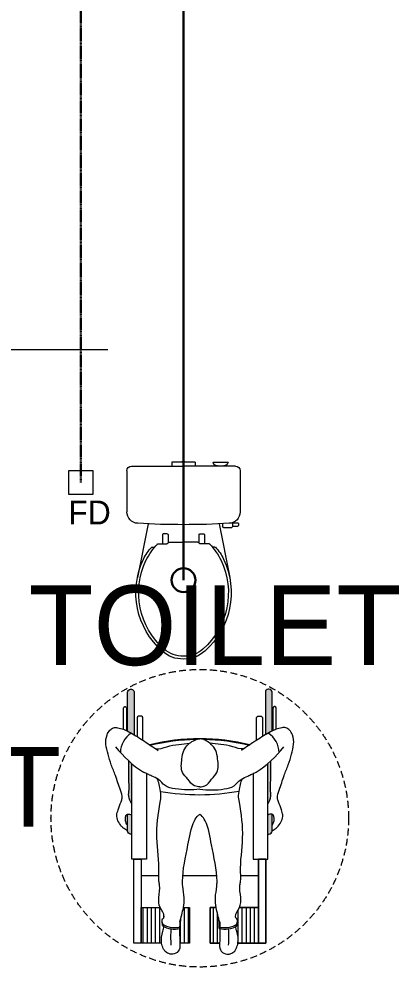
# Model space of a CAD drawing. Header units: millimetres. Extents: x -280308 to 6402717, y -14 to 2073074.
# Drawn here: x -20132 to -18538, y 338981 to 342956 of the extents above; entities that cross this region are included whole.
import ezdxf
from ezdxf.enums import TextEntityAlignment as Align

# ---------------------------------------------------------------- set-up
doc = ezdxf.new("R2010")
doc.units = ezdxf.units.MM
doc.linetypes.add('DASHED2', pattern=[0.375, 0.25, -0.125])
doc.layers.get('0').update_dxf_attribs({"lineweight": 0})
for name, color, linetype, lineweight, true_color in [('-P-ABK', 7, 'Continuous', 30, 0x05ffff), ('-P-AK', 7, 'Continuous', 30, 0xff0a0a), ('A-FILL-4', 9, 'Continuous', 0, 0x808080), ('P-AKT', 7, 'Continuous', 30, 0xfe0101)]:
    doc.layers.add(name, color=color, linetype=linetype, lineweight=lineweight, true_color=true_color)
for name, color, linetype, lineweight in [('A-FURN-EQPM', 177, 'Continuous', 0), ('A-Z22-T-Anno_Text', 152, 'Continuous', 9), ('I-FURN-EQPM', 175, 'Continuous', 0), ('Tembok', 252, 'Continuous', 13)]:
    doc.layers.add(name, color=color, linetype=linetype, lineweight=lineweight)
doc.layers.add('A-TEXT', color=254, linetype='Continuous')
doc.styles.add('Annotative', font='arial.ttf', dxfattribs={"height": 1.25})
doc.styles.add('romans', font='BKANT.TTF')
doc.styles.add('TGF_A', font='arial.ttf')

# ---------------------------------------------------------------- blocks, each defined once
blk = doc.blocks.new('greg')
at = {"layer": 'I-FURN-EQPM', "ltscale": 1000}
for p, q in [((2016835.052543675, 1433823.180702039), (2017007.650006217, 1433823.180702039)), ((2016815.603597159, 1433803.731755523), (2016815.603597159, 1433585.670167193)), ((2017057.821918391, 1433734.434345878), (2017282.20327301, 1433779.180702039)), ((2017141.464213042, 1433693.09419905), (2017141.464213042, 1433655.018547026)), ((2017154.858054209, 1433716.909725931), (2017154.858054209, 1433706.195880755)), ((2017099.824018553, 1433653.72203105), (2017099.824018553, 1433670.370329267)), ((2017103.065509639, 1433673.611820353), (2017141.464213042, 1433673.611820353)), ((2017135.904189358, 1433648.265875719), (2017140.476424734, 1433652.688721227)), ((2016798.935849995, 1433634.91489977), (2016815.603597159, 1433634.91489977)), ((2016798.935849995, 1433536.425434616), (2016798.935849995, 1433634.91489977)), ((2017103.065509639, 1433650.480539964), (2017138.190307046, 1433650.480539964)), ((2017134.916401049, 1433645.936049921), (2017134.916401049, 1433585.670167193)), ((2016815.603597159, 1433367.608578862), (2016815.603597159, 1433585.670167193)), ((2017134.916401049, 1433525.404284465), (2017134.916401049, 1433585.670167193)), ((2016798.935849995, 1433536.425434616), (2016815.603597159, 1433536.425434616)), ((2017099.824018553, 1433517.618303335), (2017099.824018553, 1433500.970005118)), ((2017103.065509639, 1433520.859794421), (2017138.190307046, 1433520.859794421)), ((2017103.065509639, 1433497.728514032), (2017141.464213042, 1433497.728514032)), ((2017135.904189358, 1433523.074458666), (2017140.476424734, 1433518.651613159)), ((2017141.464213042, 1433478.246135335), (2017141.464213042, 1433516.32178736)), ((2016798.937324006, 1433461.84631587), (2016798.937324006, 1433398.746068401)), ((2017154.858054209, 1433454.430608455), (2017154.858054209, 1433465.14445363)), ((2016814.392753504, 1433443.843892962), (2016814.392753504, 1433416.748491309)), ((2016814.392753504, 1433441.08125827), (2016815.603597159, 1433441.08125827)), ((2016814.392753504, 1433419.369102679), (2016815.603597159, 1433419.369102679)), ((2017057.10000026, 1433421.864100003), (2017069.250029578, 1433421.864100003)), ((2017057.821918391, 1433436.905988508), (2017282.20327301, 1433392.159632347)), ((2017072.491520664, 1433418.622608917), (2017072.491520664, 1433383.6469201)), ((2017052.929955862, 1433380.283231422), (2017052.929955862, 1433358.415153488)), ((2017052.972546811, 1433380.405429014), (2017069.250029578, 1433380.405429014)), ((2017068.128473663, 1433380.405429014), (2017068.128473663, 1433358.415153488)), ((2016835.052543675, 1433348.159632347), (2017007.650006217, 1433348.159632347)), ((2017056.171446948, 1433355.173662402), (2017064.886982577, 1433355.173662402))]:
    blk.add_line(p, q, dxfattribs=at)
for centre, radius, start, end in [((2016835.052543675, 1433803.731755523), 19.44894651539708, 90, 180), ((2017007.650006217, 1433775.206633967), 47.97406807131281, 2.736503768851652, 90), ((2013801.103633085, 1433585.670167193), 3260.114226634514, 356.6267369239184, 3.373263076081678), ((2017346.209755992, 1433458.441642071), 327.066450567261, 41.42370000628628, 115.3669999966041), ((2017346.209755992, 1433458.441642071), 315.3970826580227, 41.42370000628628, 115.3669999966041), ((2017360.256646721, 1433457.066646836), 322.8838134667711, 117.5155407588588, 132.4037288927967), ((2017287.33779489, 1433582.733376269), 189.5364667747164, 115.3845000025151, 133.9260308433645), ((2017144.705704128, 1433693.09419905), 3.241491085899514, 132.4037288927967, 180), ((2017158.099545295, 1433716.909725931), 3.241491085899514, 133.9260308433645, 180), ((2017103.065509639, 1433670.370329267), 3.241491085899514, 90, 180), ((2017103.065509639, 1433653.72203105), 3.241491085899514, 180, 270), ((2017138.222721956, 1433655.018547026), 3.241491085899514, 314.0485219321383, 0), ((2017496.111817288, 1433588.548959871), 116.9201592687582, 358.7171859547376, 42.14604862632781), ((2017496.111817288, 1433588.548959871), 128.5895271779964, 358.7171859547376, 42.14604862632781), ((2017138.157892135, 1433645.936049921), 3.241491085899514, 134.0485219321383, 180), ((2017496.111817288, 1433582.791374515), 116.9201592687582, 317.8539513736722, 1.282814045262398), ((2017496.111817288, 1433582.791374515), 128.5895271779964, 317.8539513736722, 1.282814045262398), ((2017103.065509639, 1433517.618303335), 3.241491085899514, 90, 180), ((2017103.065509639, 1433500.970005118), 3.241491085899514, 180, 270), ((2017138.157892135, 1433525.404284465), 3.241491085899514, 180, 225.9514780678617), ((2017138.222721956, 1433516.32178736), 3.241491085899514, 0, 45.95147806786171), ((2017346.209755992, 1433712.898692314), 327.066450567261, 244.6330000033959, 318.5762999937137), ((2017346.209755992, 1433712.898692314), 315.3970826580227, 244.6330000033959, 318.5762999937137), ((2016795.445785095, 1433443.213157381), 18.95746394575405, 1.906645185664254, 79.38681552428244), ((2017144.705704128, 1433478.246135335), 3.241491085899514, 180, 227.5962711072033), ((2017360.256646721, 1433714.273687549), 322.8838134667711, 227.5962711072033, 242.4844592411411), ((2017158.099545295, 1433454.430608455), 3.241491085899514, 180, 226.0739691566355), ((2016795.445785095, 1433417.37922689), 18.95746394575405, 280.6131844757176, 358.0933548143357), ((2017069.250029578, 1433418.622608917), 3.241491085899514, 0, 90), ((2017287.33779489, 1433588.606958116), 189.5364667747164, 226.0739691566355, 244.6154999974849), ((2017007.650006217, 1433396.133700418), 47.97406807131281, 270, 357.2634962311484), ((2017069.250029578, 1433383.6469201), 3.241491085899514, 270, 0), ((2016835.052543675, 1433367.608578862), 19.44894651539708, 180, 270), ((2017056.171446948, 1433358.415153488), 3.241491085899514, 180, 270), ((2017064.886982577, 1433358.415153488), 3.241491085899514, 270, 0)]:
    blk.add_arc(centre, radius, start, end, dxfattribs=at)
at = {"layer": 'I-FURN-EQPM', "ltscale": 1000, "style": 'romans'}
blk.add_text('+', height=19.44894651539708, dxfattribs=at).set_placement((2016786.804528179, 1433577.339187908))
blk = doc.blocks.new('disable people')
at = {"layer": 'A-FILL-4'}
h = blk.add_hatch(color=256, dxfattribs=at)
edge = h.paths.add_edge_path()
edge.add_spline(control_points=[(-3.796474417917125, 4.952000308492416), (-3.760681164754715, 5.053013868617654), (-3.704158616363202, 5.157722778494588), (-3.734610711559071, 5.255821520916697)], knot_values=[0.9037914775148974, 0.9037914775148974, 0.9037914775148974, 0.9037914775337845, 1.21384703267489, 1.21384703267489, 1.21384703267489, 1.213847032693339], degree=3, periodic=0)
edge.add_line((-3.734610711562709, 5.255821520934205), (-4.964782523813881, 5.255821520934205))
edge.add_arc((-4.964782523813483, 5.035821520934178), 0.2200000000000129, 89.99999999999999, 179.9999999999926)
edge.add_line((-5.184782523814647, 5.035821520934178), (-5.184782523814647, 4.952000308504779))
edge.add_line((-5.184782523814647, 4.952000308504921), (-3.796474417913829, 4.952000308504921))
edge = h.paths.add_edge_path()
edge.add_spline(control_points=[(0.1341749100720335, 5.166089496497762), (-0.07234800000333053, 5.166001675629786), (-0.553623694469934, 5.165540411955988), (-1.20498952116759, 5.174735433441811), (-1.923735004729679, 5.122992935595903), (-2.472725316985816, 5.224835962467296), (-2.818046584459807, 5.044581019589032), (-3.008957661264503, 4.952000308504921)], knot_values=[0.4124965523283914, 0.4124965523283914, 0.4124965523283914, 0.4124965523283914, 0.6874227009135008, 1.856497828568305, 2.363121600141893, 2.852056937546859, 3.479819935797773, 3.479819935797798, 3.479819935797798, 3.479819935797798], degree=3, periodic=0)
edge.add_line((-3.008957661264503, 4.952000308504921), (-0.05374037849282143, 4.952000308504893))
edge.add_arc((6.001229472374689, -0.1731919023486626), 7.932859200384009, 137.696407415366, 139.7539587547804, ccw=False)
edge = h.paths.add_edge_path()
edge.add_line((5.131749954041879, 5.255821520934205), (2.308872463095783, 5.255821520934205))
edge.add_spline(control_points=[(2.308872463096122, 5.255821520934205), (2.267732188407535, 5.17631198661752), (2.17731957034448, 5.015793417558143), (2.084681671298313, 4.857544409941738), (2.036732091110025, 4.777055949464057)], knot_values=[9.278145445618577, 9.278145445618577, 9.278145445618577, 9.278145445618577, 9.545772737748978, 9.82631843046447, 9.82631843046447, 9.82631843046447, 9.82631843046447], degree=3, periodic=0)
edge.add_line((2.036732091110025, 4.777055949464057), (5.151749954040608, 4.777055949464028))
edge.add_arc((5.151749954042316, 4.977055949464102), 0.1999999999999886, 270, 360)
edge.add_line((5.351749954041225, 4.977055949464102), (5.351749954041168, 5.035821520934263))
edge.add_arc((5.131749954041879, 5.035821520934178), 0.2200000000000118, 7.404331298447066e-12, 89.99999999999999)
edge = h.paths.add_edge_path()
edge.add_spline(control_points=[(-3.734610711559071, -5.255821520915617), (-3.704158616363202, -5.157722778493792), (-3.760681164754715, -5.053013868616347), (-3.796474417917125, -4.952000308491563)], knot_values=[0.9037914775148975, 0.9037914775333468, 0.9037914775333468, 0.9037914775333468, 1.213847032674452, 1.213847032693339, 1.213847032693339, 1.213847032693339], degree=3, periodic=0)
edge.add_line((-3.796474417911668, -4.952000308503841), (-5.184782523812599, -4.952000308503841))
edge.add_line((-5.184782523814647, -4.952000308503841), (-5.18478252381459, -5.035821520933212))
edge.add_arc((-4.964782523813483, -5.035821520933098), 0.2200000000000129, 180, 270)
edge.add_line((-4.964782523813483, -5.255821520933125), (-3.734610711562426, -5.255821520933125))
edge = h.paths.add_edge_path()
edge.add_line((-0.05374037849287561, -4.952000308503841), (-3.008957661264615, -4.952000308503841))
edge.add_spline(control_points=[(-3.008957661264503, -4.952000308503841), (-2.818046584459807, -5.044581019588179), (-2.472725316985816, -5.224835962466216), (-1.923735004729679, -5.12299293559505), (-1.20498952116759, -5.174735433440958), (-0.553623694469934, -5.165540411954737), (-0.07234800000333053, -5.166001675628706), (0.1341749100720335, -5.166089496496454)], knot_values=[0.4124965523283917, 0.4124965523283917, 0.4124965523283917, 0.4124965523284174, 1.040259550579332, 1.529194887984297, 2.035818659557886, 3.204893787212689, 3.479819935797799, 3.479819935797799, 3.479819935797799, 3.479819935797799], degree=3, periodic=0)
edge.add_arc((6.001229472376508, 0.1731919023482078), 7.93285920038395, 220.2460412452068, 222.3035925846204, ccw=False)
edge = h.paths.add_edge_path()
edge.add_arc((5.151749954042316, -4.977055949463022), 0.1999999999999886, 0, 89.99999999999999)
edge.add_line((5.151749954042316, -4.777055949462977), (2.03673209111179, -4.777055949463005))
edge.add_spline(control_points=[(2.036732091110025, -4.777055949462977), (2.084681671298313, -4.857544409940431), (2.232165906039882, -5.109484857939435), (2.374009886807471, -5.367177794302108), (2.440898637138162, -5.551188368630221)], knot_values=[8.953599230115874, 8.953599230115874, 8.953599230115874, 8.953599230115874, 9.234144922831332, 9.82631843046441, 9.826318430464434, 9.826318430464434, 9.826318430464434], degree=3, periodic=0)
edge.add_arc((0.7053364612966107, -4.04279776307277), 1.733346163484878, 327.02309260736433, 327.0237538441636, ccw=False)
edge.add_spline(control_points=[(2.036732091110025, -4.777055949462977), (2.084681671298313, -4.857544409940431), (2.232165906039882, -5.109484857939435), (2.374009886807471, -5.367177794302108), (2.440898637138162, -5.551188368630221)], knot_values=[8.953599230115874, 8.953599230115874, 8.953599230115874, 8.953599230115874, 9.234144922831332, 9.82631843046441, 9.826318430464434, 9.826318430464434, 9.826318430464434], degree=3, periodic=0)
edge.add_line((2.308799040582016, -5.255821520933125), (5.131749954041821, -5.255821520933154))
edge.add_arc((5.131749954041879, -5.035821520933098), 0.2200000000000118, 270, 359.9999999999482)
edge.add_line((5.351749954041225, -5.035821520933325), (5.351749954041281, -4.977055949462965))
h = blk.add_hatch(dxfattribs=at)
h.set_pattern_fill('_USER', color=256, scale=0.2999999999999999, style=0, pattern_type=0)
h.set_pattern_definition([(360, (-5.456968210637569e-12, -2.842170943040401e-13), (7.395570986446986e-32, 0.3), [])])
edge = h.paths.add_edge_path()
edge.add_spline(control_points=[(-11.84368881340561, 2.723015967266292), (-11.80630735148043, 2.722610891474005), (-11.70819034366286, 2.721547668618996), (-11.61031172560615, 2.728856529663688), (-11.54972374569115, 2.733380797935752)], knot_values=[0, 0, 0, 0, 0.1121097829463906, 0.2942601996699649, 0.2942601996699649, 0.2942601996699649, 0.2942601996699649], degree=3, periodic=0)
edge.add_spline(control_points=[(-11.54972374569115, 2.733380797935752), (-11.53484815880256, 2.736247567797591), (-11.47003685719392, 2.745536439978423), (-11.36826084976747, 2.72479947738816), (-11.306672703613, 2.6447510459368), (-11.24782621166378, 2.610484695002697), (-10.96949606972703, 2.549332237655335), (-10.74909445872436, 2.772073311572058), (-10.5228854389261, 2.880681640590865)], knot_values=[5.436664725832285, 5.436664725832285, 5.436664725832285, 5.436664725832285, 5.482184118797054, 5.63248936469224, 5.71609653018408, 5.778112604277349, 5.832864719823681, 6.558060987042688, 6.558060987042688, 6.558060987042688, 6.558060987042688], degree=3, periodic=0)
edge.add_line((-10.5228854389261, 2.880681640590865), (-10.52288543892609, 4.274822013010747))
edge.add_line((-10.5228854389261, 4.274822013010635), (-13.10916806575664, 4.274822013010636))
edge.add_line((-13.10916806575733, 4.274822013010635), (-13.10916806575733, 2.778481744722516))
edge.add_spline(control_points=[(-13.10916806575733, 2.778481744722512), (-12.82295144472664, 2.822346398972513), (-12.41668017873963, 2.754237778142112), (-12.01270156310056, 2.608782090787145), (-11.9026220646665, 2.624670677752874)], knot_values=[3.85022029909312, 3.850220299093444, 3.850220299093444, 3.850220299093444, 4.723214524291371, 5.067106132655391, 5.067106132655391, 5.067106132655391, 5.067106132688122], degree=3, periodic=0)
edge.add_arc((-10.49828518709546, 1.8499546098883), 1.603853812364077, 147.0195933812169, 151.1162485193678, ccw=False)
edge = h.paths.add_edge_path()
edge.add_spline(control_points=[(-11.10131507691221, 1.321645051041912), (-11.26820317942656, 1.353449058260139), (-11.54271718581731, 1.405746173674288), (-11.85950975244123, 1.421612261374548), (-12.00627843078473, 1.420929790504033), (-12.04364457507836, 1.420756038819889)], knot_values=[0, 0, 0, 0, 0.5089906555588182, 0.8372314890067583, 0.9493412719532057, 0.9493412719532057, 0.9493412719532057, 0.9493412719532057], degree=3, periodic=0)
edge.add_arc((-10.49828518709546, 1.8499546098883), 1.603853812364076, 193.9046284335562, 195.5217729613365, ccw=False)
edge.add_spline(control_points=[(-12.05514138739818, 1.464538181836133), (-12.39829801821179, 1.46764695568163), (-12.74615257863297, 1.465605107812507), (-13.10916806575915, 1.44694142760477)], knot_values=[0.4692719010675678, 0.4692719010675678, 0.4692719010675678, 0.4692719010675678, 1.51441113184759, 1.514411131847849, 1.514411131847849, 1.514411131847849], degree=3, periodic=0)
edge.add_line((-13.10916806575733, 1.44694142760477), (-13.10916806575733, 0.7534304279870407))
edge.add_line((-13.10916806575733, 0.7534304279870412), (-10.52288543892678, 0.7534304279870412))
edge.add_line((-10.5228854389261, 0.7534304279870412), (-10.5228854389261, 1.191359744353121))
edge.add_spline(control_points=[(-10.5228854389261, 1.191359744352894), (-10.71802839497832, 1.226449273625576), (-10.91033044466531, 1.271692798998856), (-11.10131507691221, 1.321645051041912)], knot_values=[0.5122589669724955, 0.5122589669724955, 0.5122589669724955, 0.5122589669753015, 1.104645887850228, 1.104645887850228, 1.104645887850228, 1.104645887850228], degree=3, periodic=0)
h = blk.add_hatch(dxfattribs=at)
h.set_pattern_fill('_USER', color=256, scale=0.2999999999999999, style=0, pattern_type=0)
h.set_pattern_definition([(360, (-5.456968210637569e-12, 1.13686837721616e-12), (-7.347638122947742e-17, -0.2999999999999999), [])])
edge = h.paths.add_edge_path()
edge.add_spline(control_points=[(-11.84368881340561, -2.723015967265212), (-11.80630735148043, -2.722610891472925), (-11.70819034366286, -2.721547668617916), (-11.61031172560615, -2.728856529662664), (-11.54972374569115, -2.733380797934899)], knot_values=[0, 0, 0, 0, 0.1121097829463906, 0.2942601996699649, 0.2942601996699649, 0.2942601996699649, 0.2942601996699649], degree=3, periodic=0)
edge.add_spline(control_points=[(-11.54972374569115, -2.733380797934899), (-11.53484815880256, -2.736247567796511), (-11.47003685719392, -2.745536439977116), (-11.36826084976747, -2.72479947738708), (-11.306672703613, -2.644751045935948), (-11.24782621166378, -2.610484695001844), (-10.96949606972703, -2.549332237654482), (-10.74909445872436, -2.772073311571205), (-10.5228854389261, -2.880681640589785)], knot_values=[5.436664725832285, 5.436664725832285, 5.436664725832285, 5.436664725832285, 5.482184118797054, 5.63248936469224, 5.71609653018408, 5.778112604277349, 5.832864719823681, 6.558060987042688, 6.558060987042688, 6.558060987042688, 6.558060987042688], degree=3, periodic=0)
edge.add_line((-10.5228854389261, -2.880681640589785), (-10.52288543892609, -4.274822013009667))
edge.add_line((-10.5228854389261, -4.274822013009555), (-13.10916806575664, -4.274822013009555))
edge.add_line((-13.10916806575733, -4.274822013009555), (-13.10916806575733, -2.778481744721437))
edge.add_spline(control_points=[(-13.10916806575733, -2.778481744721432), (-12.82295144472664, -2.822346398971661), (-12.41668017873963, -2.754237778141317), (-12.01270156310056, -2.608782090786292), (-11.9026220646665, -2.624670677752022)], knot_values=[3.85022029909312, 3.850220299093444, 3.850220299093444, 3.850220299093444, 4.723214524291371, 5.067106132655391, 5.067106132655391, 5.067106132655391, 5.067106132688122], degree=3, periodic=0)
edge.add_arc((-10.49828518709546, -1.849954609887163), 1.603853812364077, 208.8837514806322, 212.9804066187831)
edge = h.paths.add_edge_path()
edge.add_spline(control_points=[(-11.10131507691221, -1.321645051040832), (-11.26820317942656, -1.353449058259002), (-11.54271718581731, -1.405746173672924), (-11.85950975244123, -1.421612261373639), (-12.00627843078473, -1.420929790502896), (-12.04364457507836, -1.420756038818865)], knot_values=[0, 0, 0, 0, 0.5089906555588182, 0.8372314890067583, 0.9493412719532057, 0.9493412719532057, 0.9493412719532057, 0.9493412719532057], degree=3, periodic=0)
edge.add_arc((-10.49828518709546, -1.849954609887163), 1.603853812364076, 164.4782270386635, 166.0953715664438)
edge.add_spline(control_points=[(-12.05514138739818, -1.464538181834996), (-12.39829801821179, -1.467646955680721), (-12.74615257863297, -1.465605107811598), (-13.10916806575915, -1.446941427603633)], knot_values=[0.4692719010675678, 0.4692719010675678, 0.4692719010675678, 0.4692719010675678, 1.51441113184759, 1.514411131847849, 1.514411131847849, 1.514411131847849], degree=3, periodic=0)
edge.add_line((-13.10916806575733, -1.446941427603633), (-13.10916806575733, -0.753430427985904))
edge.add_line((-13.10916806575733, -0.7534304279861885), (-10.52288543892678, -0.7534304279861892))
edge.add_line((-10.5228854389261, -0.7534304279861885), (-10.5228854389261, -1.191359744352268))
edge.add_spline(control_points=[(-10.5228854389261, -1.191359744351757), (-10.71802839497832, -1.226449273624439), (-10.91033044466531, -1.271692798997492), (-11.10131507691221, -1.321645051040832)], knot_values=[0.5122589669724955, 0.5122589669724955, 0.5122589669724955, 0.5122589669753015, 1.104645887850228, 1.104645887850228, 1.104645887850228, 1.104645887850228], degree=3, periodic=0)
for p, q in [((-8.202746146980644, 4.274822013010635), (-8.202746146980644, 2.985387214360799)), ((-8.202746146980644, 1.237720448978507), (-8.202746146980644, -1.23772044897737)), ((-8.202746146980644, -2.985387214359719), (-8.202746146980644, -4.274822013009555))]:
    blk.add_line(p, q, dxfattribs=at)
for points in [[(2.4408986371418, 5.551188368631301), (3.985710528006166, 5.551188368631301, -0.414213562373095), (4.085710528004711, 5.451188368631392), (4.085710528004711, 5.426046132553836, -0.414213562373095), (3.985710528006166, 5.326046132553756), (2.344216868157673, 5.326046132553756)], [(-5.184782523807371, 4.952000308504921), (-5.184782523807371, 5.035821520934178, -0.414213562373095), (-4.964782523809845, 5.255821520934205), (-3.734610711555433, 5.255821520934205)], [(2.30887246309976, 5.255821520934205), (5.131749954045517, 5.255821520934205, -0.4142135623730981), (5.351749954046682, 5.035821520934178), (5.351749954046682, 4.977055949464102, -0.414213562373095), (5.151749954045954, 4.777055949464057), (2.036706903287268, 4.777055949464057)], [(1.636438218787589, 4.132746635153126), (3.282262380906104, 4.132746635153126, 0.4142135623730451), (3.382262380908287, 4.232746635153262), (3.382262380908287, 4.465441665068283, 0.414213562373095), (3.282262380906104, 4.56544166506842), (1.908734547932909, 4.565441665068136)], [(1.636438218787589, -4.13274663515341), (3.282262380906104, -4.13274663515341, -0.4142135623730451), (3.382262380908287, -4.232746635153546), (3.382262380908287, -4.465441665068795, -0.414213562373095), (3.282262380906104, -4.565441665068704), (1.908734547932909, -4.565441665068477)], [(2.308877528723315, -5.255821520933125), (5.131749954045517, -5.255821520933125, 0.4142135623730981), (5.351749954046682, -5.035821520933098), (5.351749954046682, -4.977055949463022, 0.414213562373095), (5.151749954045954, -4.777055949462977), (2.036706903287268, -4.777055949462977)], [(-5.184782523807371, -4.952000308503841), (-5.184782523807371, -5.035821520933098, 0.414213562373095), (-4.964782523809845, -5.255821520933125), (-3.734610711555433, -5.255821520933125)], [(2.4408986371418, -5.551188368630221), (3.985710528006166, -5.551188368630221, 0.414213562373095), (4.085710528004711, -5.451188368630312), (4.085710528004711, -5.426046132552813, 0.414213562373095), (3.985710528006166, -5.326046132552904), (2.344216868157673, -5.326046132552904)]]:
    blk.add_lwpolyline(points, format="xyb", dxfattribs=at)
for points in [[(-0.7716928118115902, 3.881550911005661), (-7.007824699383491, 3.881550911005661), (-7.007824699383491, 4.952000308504921), (-0.05374037848923763, 4.952000308504921)], [(-13.10916806575187, 2.778481744728197), (-13.10916806575187, 4.274822013010635), (-10.52288543892246, 4.274822013010635), (-10.52288543892246, 2.880681640590865)], [(-10.52288543892246, 1.191359744319243), (-10.52288543892246, 0.7534304279870412), (-13.10916806575187, 0.7534304279870412), (-13.10916806575187, 1.446941427605225)], [(-13.10916806575187, -1.446941427604088), (-13.10916806575187, -0.7534304279861885), (-10.52288543892246, -0.7534304279861885), (-10.52288543892246, -1.191359744318333)], [(-10.52288543892246, -1.191359744318333), (-10.52288543892246, -0.7534304279861885), (-13.10916806575187, -0.7534304279861885), (-13.10916806575187, -1.446941427604088)], [(-10.52288543892246, -2.880681640589557), (-10.52288543892246, -4.274822013009555), (-13.10916806575187, -4.274822013009555), (-13.10916806575187, -2.778481744727117)], [(-13.10916806575187, -2.778481744727117), (-13.10916806575187, -4.274822013009555), (-10.52288543892246, -4.274822013009555), (-10.52288543892246, -2.880681640589557)], [(-0.7716928118115902, -3.881550911004581), (-7.007824699383491, -3.881550911004581), (-7.007824699383491, -4.952000308503841), (-0.05374037848741864, -4.952000308503841)]]:
    blk.add_lwpolyline(points, dxfattribs=at)
for points in [[(-13.10916806575187, 4.795772278258937), (-7.007824699383491, 4.795772278258937), (-7.007824699383491, 4.274822013010635), (-13.10916806575187, 4.274822013010635)], [(-13.10916806575187, -4.274822013009555), (-7.007824699383491, -4.274822013009555), (-7.007824699383491, -4.795772278257857), (-13.10916806575187, -4.795772278257857)], [(-13.10916806575187, -4.79577227825763), (-7.007824699383491, -4.79577227825763), (-7.007824699383491, -4.274822013009555), (-13.10916806575187, -4.274822013009555)]]:
    blk.add_lwpolyline(points, close=True, dxfattribs=at)
at = {"layer": 'A-FILL-4', "linetype": 'DASHED2', "ltscale": 2}
blk.add_circle((-4.032044972002041, 5.684341886080801e-13), 10.82285678946162, dxfattribs=at)
at = {"layer": 'A-FILL-4'}
for centre, radius, start, end in [((6.001229472381965, -0.1731919023484352), 7.932859200384001, 127.5204071296238, 147.4062370725861), ((0.7053364602925285, 4.042797764629086), 1.733346163484867, 32.98970642474525, 88.42289004785182), ((-13.74668270498478, -0.04341019569847049), 15.44764756680718, 1.182090759333106, 13.72631994225427), ((-13.74668270498478, -0.04341019569847049), 15.49764756680718, 0.1604904385792841, 13.72631994225427), ((14.27937685350298, 0.06775199395133313), 16.59864857667759, 170.3286188685546, 190.1626872323025), ((-12.69504205342673, -4.606921862426645), 6.728132541871835, 84.78551859402995, 94.76708404660036), ((-10.49828518709, 1.8499546098883), 1.603853812364076, 147.0195933826843, 195.5217729614681), ((-10.38617540414452, 1.8499546098883), 1.603853812364076, 147.0195933826843, 195.5217729614681), ((-13.74668270498114, 0.04341019570074423), 15.44764756680434, 346.2736800577457, 358.8179092406669), ((-13.74668270498114, 0.04341019570074423), 15.49764756680435, 346.2736800577457, 359.8395095614207), ((-13.74668270498478, -0.04341019569847049), 15.44764756680718, 0.1604904385792841, 0.1610099051522045), ((-10.49828518709, -1.849954609887163), 1.603853812364076, 164.4782270385319, 212.9804066173157), ((-10.38617540414452, -1.849954609887163), 1.603853812364076, 164.4782270385319, 212.9804066173157), ((-12.69504205342673, 4.606921862427726), 6.728132541871835, 265.2329159533996, 275.2144814059701), ((6.001229472381965, 0.1731919023497994), 7.932859200384001, 212.5937629274139, 232.4795928703763), ((0.7053364602925285, -4.042797764628233), 1.733346163484867, 271.5771099521482, 327.0102935752548)]:
    blk.add_arc(centre, radius, start, end, dxfattribs=at)
for points in [[(-4.92346149860532, 5.255821520934205), (-4.763444462907501, 5.548488725255311), (-4.598746377016141, 5.706342594715352), (-3.795142421198761, 6.036484532325346), (-3.426854836276107, 5.940611925619805), (-2.83078820989067, 5.728755613769636), (-2.566758833625499, 5.644812886039915), (-1.990014397371851, 5.77694535444266), (-0.9296119438040478, 6.130492836126223), (-0.1419316975516267, 6.437829670206156), (0.6264580426013708, 6.674788378109497), (1.355821926739736, 6.821824205640951), (2.03613892919202, 6.747111713511686), (2.366979790260302, 6.535991856629323), (2.546758790460444, 6.270681361221932), (2.546758790460444, 5.977235520005024), (2.4408986371418, 5.551188368631301), (2.178919851432511, 5.020117206751138), (1.563051972347239, 4.019382088696602), (0.9042720964644104, 3.036488685107713)], [(-11.59479933503098, 1.458273844522409), (-13.10916806575187, 1.44694142760477), (-13.60667026066403, 1.498036116953244), (-13.89975817351478, 1.866144042570795), (-13.88104616483179, 2.260011965725369), (-13.6895420801302, 2.538489094402166), (-13.51049322462313, 2.652381983495161), (-13.10916806575187, 2.778481744722512), (-12.24121315577941, 2.684816428400097), (-11.9026220646283, 2.624670677757422), (-11.6864549030779, 2.695858412372388), (-11.58829313107708, 2.724656443567028), (-11.50436550326049, 2.739278829181558), (-11.35904478900738, 2.70089189191475), (-11.29807203763994, 2.643686282815679), (-11.24447784318909, 2.612482825203188), (-11.19131079044928, 2.599403885649735), (-10.52288543892246, 2.880681640590865), (-9.794960447152334, 2.978637757924389), (-8.898797660205673, 2.922233265498733), (-8.608041948751634, 2.974222485651126), (-7.978096220525913, 2.974222485651126), (-5.459508429310517, 3.120158817032916), (-2.862528005884087, 2.87969555159134), (-2.371240473639773, 2.822748566114569), (-1.807424389844527, 2.913683812752424), (-1.35487122052109, 3.017778437834522), (-1.14944398208354, 3.098118711132884)], [(-11.84368881339833, 2.723015967266292), (-11.73157903045285, 2.723015967266292), (-11.5497237456857, 2.733380797935752)], [(-12.0436445750729, 1.420756038819889), (-11.93153479212742, 1.420756038819889), (-11.6037811244496, 1.402879292288389), (-11.10095268296573, 1.321575989310304)], [(-11.59479933503098, 1.458273844522409), (-10.52288543892246, 1.191359744353122), (-9.83083267098118, 1.132548455971346), (-8.963526649984487, 1.24073196201698), (-8.6391886196634, 1.25427512685269), (-5.976700821847771, 0.8565910165420973), (-4.215992548008217, 0.3886604790008619), (-3.813472225867372, 0.09260624280796037), (-3.74400946284004, 6.821210263296962e-13)], [(-1.752623687929372, 6.821210263296962e-13), (-1.679207983477681, 0.3788307068211338), (-1.194287836962758, 0.8637508533374785), (-0.6959840598392475, 1.251223035229941), (0.2821704783109453, 1.301328029997421), (0.9016085141356598, 1.159748884299916), (1.342330865873009, 0.8397630039512478), (1.609774513437515, 0.4677343058569932), (1.7303854847396, 0.1585836488836776), (1.750904063925191, 6.821210263296962e-13)], [(-11.59479933503098, -1.458273844521273), (-10.52288543892246, -1.191359744351985), (-9.83083267098118, -1.132548455970209), (-8.963526649984487, -1.240731962016071), (-8.6391886196634, -1.25427512685178), (-5.976700821847771, -0.8565910165411879), (-4.215992548008217, -0.3886604789997818), (-3.813472225867372, -0.0926062428068235), (-3.74400946284004, 6.821210263296962e-13)], [(-1.752623687929372, 6.821210263296962e-13), (-1.679207983477681, -0.3788307068202812), (-1.194287836962758, -0.8637508533363416), (-0.6959840598392475, -1.251223035229032), (0.2821704783109453, -1.301328029996512), (0.9016085141356598, -1.159748884299006), (1.342330865873009, -0.8397630039503383), (1.609774513437515, -0.4677343058559131), (1.7303854847396, -0.1585836488827681), (1.750904063925191, 6.821210263296962e-13)], [(-12.0436445750729, -1.420756038818865), (-11.93153479212742, -1.420756038818865), (-11.6037811244496, -1.402879292287309), (-11.10095268296573, -1.321575989309224)], [(-11.59479933503098, -1.458273844521273), (-13.10916806575187, -1.446941427603633), (-13.60667026066403, -1.498036116952335), (-13.89975817351478, -1.866144042569658), (-13.88104616483179, -2.260011965724061), (-13.6895420801302, -2.538489094401086), (-13.51049322462313, -2.652381983494308), (-13.10916806575187, -2.778481744721432), (-12.24121315577941, -2.684816428398847), (-11.9026220646283, -2.624670677756342), (-11.6864549030779, -2.695858412371138), (-11.58829313107708, -2.724656443566175), (-11.50436550326049, -2.739278829180478), (-11.35904478900738, -2.700891891913727), (-11.29807203763994, -2.643686282814599), (-11.24447784318909, -2.612482825202108), (-11.19131079044928, -2.599403885648883), (-10.52288543892246, -2.880681640589557), (-9.794960447152334, -2.978637757923536), (-8.898797660205673, -2.922233265497709), (-8.608041948751634, -2.974222485650046), (-7.978096220525913, -2.974222485650046), (-5.459508429310517, -3.120158817032063), (-2.862528005884087, -2.87969555159026), (-2.371240473639773, -2.822748566113489), (-1.807424389844527, -2.913683812751572), (-1.35487122052109, -3.017778437833442), (-1.14944398208354, -3.098118711131576)], [(-11.84368881339833, -2.723015967265212), (-11.73157903045285, -2.723015967265212), (-11.5497237456857, -2.733380797934899)], [(-4.92346149860532, -5.255821520933125), (-4.763444462907501, -5.548488725254231), (-4.598746377016141, -5.706342594714272), (-3.795142421198761, -6.03648453232455), (-3.426854836276107, -5.940611925618725), (-2.83078820989067, -5.728755613768556), (-2.566758833625499, -5.644812886039119), (-1.990014397371851, -5.776945354441352), (-0.9296119438040478, -6.130492836125143), (-0.1419316975516267, -6.437829670204849), (0.6264580426013708, -6.674788378108417), (1.355821926739736, -6.821824205640098), (2.03613892919202, -6.747111713510606), (2.366979790260302, -6.535991856628527), (2.546758790460444, -6.270681361220852), (2.546758790460444, -5.977235520003944), (2.4408986371418, -5.551188368630221), (2.178919851432511, -5.020117206750058), (1.563051972347239, -4.019382088695522), (0.9042720964644104, -3.03648868510669)]]:
    blk.add_spline(points, degree=3, dxfattribs=at)
for points, knots in [([(-4.55304981617337, 5.255821520934205), (-4.44408765272965, 5.319476199870394), (-4.271124962240719, 5.420519389388119), (-4.005306797280355, 5.400308982167644), (-3.806213152574855, 5.38846130049177), (-3.685750421065677, 5.19182424979499), (-3.76068116474562, 5.053013868623566), (-3.796474417913487, 4.952000308492416)], [0, 0, 0, 0, 0.3643785654112465, 0.5784016675004325, 0.8028129588361705, 0.9037914775148975, 1.213847032674452, 1.213847032693339, 1.213847032693339, 1.213847032693339]), ([(-3.008957661259046, 4.952000308504921), (-2.81804658445617, 5.044581019589032), (-2.472725316982178, 5.224835962467296), (-1.923735004726041, 5.122992935595903), (-1.204989521160314, 5.174735433441811), (-0.553623694466296, 5.165540411955988), (-0.07234799999605457, 5.166001675629786), (0.1341749100756715, 5.166089496497762)], [0.4124965523283917, 0.4124965523283917, 0.4124965523283917, 0.4124965523284174, 1.040259550579332, 1.529194887984297, 2.035818659557886, 3.204893787212689, 3.479819935797799, 3.479819935797799, 3.479819935797799, 3.479819935797799]), ([(-1.917630208828996, 6.821210263296962e-13), (-2.002951065873276, 0.5861983700835935), (-1.984904643773916, 1.423382585758645), (-1.754530612099188, 2.56520043551518), (-1.180960578692975, 2.932423450644592), (-0.9940378273913666, 3.432979146506568), (-0.8299030799516913, 3.791739230981875), (-0.731230450748626, 3.941771400581729), (-0.6822919925580209, 4.100073350454295)], [0, 0, 0, 0, 1.791248952052102, 2.558187510465277, 3.251589097511465, 3.791340900402426, 4.122046679619813, 4.432598645382432, 4.432598645382432, 4.432598645382432, 4.432598645382432]), ([(1.01444285360958, 3.198577945729312), (0.9780577476449253, 2.936577535408787), (1.364929918432608, 2.00547676408587), (1.340956575120799, 1.259444682176991), (1.433033113185957, 0.7354493184784587)], [7.41058440054706, 7.41058440054706, 7.41058440054706, 7.41058440054706, 8.083990264019953, 9.6731938569707, 9.6731938569707, 9.6731938569707, 9.6731938569707]), ([(-1.917630208828996, 6.821210263296962e-13), (-2.002951065873276, -0.5861983700827409), (-1.984904643773916, -1.423382585757508), (-1.771231884324152, -2.529998986766998), (-1.180960578692975, -2.932423450643739), (-0.9940378273913666, -3.432979146505261), (-0.8299030799516913, -3.791739230980795), (-0.731230450748626, -3.941771400580421), (-0.6822919925580209, -4.100073350453215)], [0, 0, 0, 0, 1.791248952052102, 2.558187510465277, 3.251589097511465, 3.791340900402426, 4.122046679619813, 4.432598645382432, 4.432598645382432, 4.432598645382432, 4.432598645382432]), ([(1.01444285360958, -3.198577945728232), (0.9780577476449253, -2.93657753540748), (1.364929918432608, -2.005476764084506), (1.340956575120799, -1.259444682175911), (1.433033113185957, -0.7354493184776061)], [7.41058440054706, 7.41058440054706, 7.41058440054706, 7.41058440054706, 8.083990264019953, 9.6731938569707, 9.6731938569707, 9.6731938569707, 9.6731938569707]), ([(-4.55304981617337, -5.255821520933125), (-4.44408765272965, -5.319476199869598), (-4.271124962240719, -5.420519389387266), (-4.005306797280355, -5.400308982166791), (-3.806213152574855, -5.388461300490746), (-3.685750421065677, -5.19182424979391), (-3.76068116474562, -5.053013868622486), (-3.796474417913487, -4.952000308491563)], [0, 0, 0, 0, 0.3643785654112465, 0.5784016675004325, 0.8028129588361705, 0.9037914775148975, 1.213847032674452, 1.213847032693339, 1.213847032693339, 1.213847032693339]), ([(-3.008957661259046, -4.952000308503841), (-2.81804658445617, -5.044581019588179), (-2.472725316982178, -5.224835962466216), (-1.923735004726041, -5.12299293559505), (-1.204989521160314, -5.174735433440958), (-0.553623694466296, -5.165540411954737), (-0.07234799999605457, -5.166001675628706), (0.1341749100756715, -5.166089496496454)], [0.4124965523283917, 0.4124965523283917, 0.4124965523283917, 0.4124965523284174, 1.040259550579332, 1.529194887984297, 2.035818659557886, 3.204893787212689, 3.479819935797799, 3.479819935797799, 3.479819935797799, 3.479819935797799])]:
    blk.add_open_spline(points, degree=3, knots=knots, dxfattribs=at)
blk = doc.blocks.new('A$Ce288bb9c')
at = {"layer": 'A-FURN-EQPM', "linetype": 'ByBlock', "lineweight": -2, "ltscale": 0.25}
blk.add_lwpolyline([(7544.583276403311, -9235.687804828223), (7544.583276403311, -9135.687804828223), (7644.583276403311, -9135.687804828223), (7644.583276403311, -9235.687804828223)], close=True, dxfattribs=at)
at = {"color": 1, "xscale": 57.64531461545693, "yscale": 57.64531461545693, "zscale": 57.64531461545693, "rotation": 90}
blk.add_blockref('disable people', (8093.135645857663, -10360.73682677094), dxfattribs=at)
at = {"layer": 'Tembok', "color": 0, "linetype": 'ByBlock', "lineweight": -2, "xscale": -1.000000000000004, "rotation": 90}
blk.add_blockref('greg', (1441610.670167192, 2007698.93585001), dxfattribs=at)
blk = doc.blocks.new('*U540')
at = {"lineweight": -2}
blk.add_lwpolyline([(0.234375, 7.806255641895642e-17), (7.631656169369765, 2.541852118577081e-15)], dxfattribs=at)
at = {"color": 7, "lineweight": -2, "style": 'TGF_A', "flags": 8}
for tag, height, p in [('NOTE1', 0.0625, (0, 0.3374999953762163)), ('DET', 0.09375, (0, 0.09611939592219085)), ('SHT', 0.075, (0, -0.1021134049592547)), ('NOTE2', 0.0625, (0, -0.3994220509227373))]:
    blk.add_attdef(tag, text='', height=height, dxfattribs=at).set_placement(p, align=Align.MIDDLE)
blk = doc.blocks.new('A$Cba193409')
at = {"layer": 'A-Z22-T-Anno_Text', "color": 7, "xscale": 4266.666666600002, "yscale": 4266.666666600002, "zscale": 4266.666666600002}
blk.add_blockref('*U540', (-74879.71798398705, -8888.880831221933), dxfattribs=at)
blk = doc.blocks.new('1')
at = {"layer": 'A-FURN-EQPM', "color": 0, "linetype": 'ByBlock', "lineweight": -2, "ltscale": 0.25}
blk.add_blockref('A$Cba193409', (22557.90004802367, 350459.1973494191), dxfattribs=at)
at = {"layer": 'A-FURN-EQPM', "ltscale": 0.25}
blk.add_blockref('A$Ce288bb9c', (-27467.08486373103, 350198.2637211032), dxfattribs=at)
at = {"layer": 'A-TEXT', "ltscale": 0.25, "attachment_point": 1, "style": 'Annotative'}
for s, width, insert, char_height in [('{\\fCentury Gothic|b0|i0|c0|p34;FD}', 2019.994415469216, (-19925.44814727809, 340937.0944443047), 100), ('{\\fCentury Gothic|b0|i0|c0|p34;\\H1.25x;TOILET}', 2019.994415469216, (-20092.09995005754, 340581.2442265166), 267.3000000000001), ('{\\fCentury Gothic|b0|i0|c0|p34;\\H1.25x;R.\\PISTIRAHAT}', 5332.382491281935, (-22289.31818913884, 340460.4822234858), 267.3000000000001)]:
    blk.add_mtext_dynamic_manual_height_columns(s, width=width, gutter_width=1670.625, heights=[0], dxfattribs=dict(at, insert=insert, char_height=char_height))

msp = doc.modelspace()

# ---------------------------------------------------------------- linework, layer by layer
at = {"layer": '-P-ABK', "linetype": 'DASHED2', "ltscale": 5, "flags": 128}
msp.add_lwpolyline([(-19872.50158732394, 341012.5759162704), (-19872.50158732394, 343420.6778525235), (-19677.82617361407, 343663.1689999877)], dxfattribs=at)
at = {"layer": '-P-AK'}
msp.add_circle((-19442.08486373164, 340603.3235768331), 49.99999999862967, dxfattribs=at)
at = {"layer": 'P-AKT', "linetype": 'Continuous', "flags": 128}
msp.add_lwpolyline([(-19442.08486373164, 340603.3235768331), (-19442.08486373164, 343816.4729553992), (-19275.78815456416, 343981.3263887856)], dxfattribs=at)

# ---------------------------------------------------------------- block references
msp.add_blockref('1', (0, 0))

doc.saveas('drawing.dxf')
